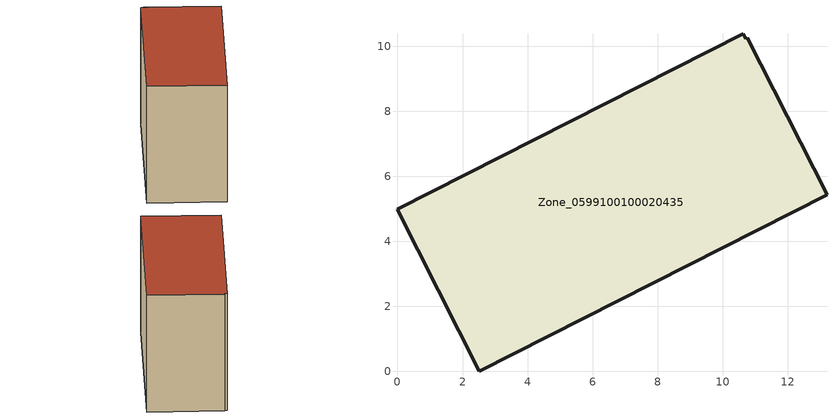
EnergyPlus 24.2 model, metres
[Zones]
Zone_0599100100020435
 floor ground (C_G): 2.52,0 0,4.99 10.63,10.39 10.71,10.23 10.76,10.26 13.21,5.43 z3.38
 wall outside (C_F): 2.52,0 13.21,5.43 10.76,10.26 10.71,10.23 10.63,10.39 0,4.99 2.52,0 z3.38:12.49
 roof outside (C_R): 0,4.99 2.52,0 13.21,5.43 10.76,10.26 10.71,10.23 10.63,10.39 z12.49
[BUILDING]
Pand.0599100100020435: North Axis=0; Terrain=City; Loads Convergence Tolerance Value=0.04; Temperature Convergence Tolerance Value=0.4; Solar Distribution=FullExterior; Maximum Number of Warmup Days=25; Minimum Number of Warmup Days=1
[Site:Location]
Rotterdam.The.Hague.AP_ZH_NLD Design_Conditions: Latitude=51.96; Longitude=4.45; Time Zone=1; Elevation=-4.5
[SITE:GROUNDTEMPERATURE:BUILDINGSURFACE]
18, 18, 18, 18, 18, 18, 18, 18, 18, 18, 18, 18
[MATERIAL] Thermal Absorptance=0.9; Solar Absorptance=0.7; Visible Absorptance=0.7
Name | Roughness | Thickness | Conductivity | Density | Specific Heat
G.TC.2015-2018 | MediumSmooth | 0.15 | 0.0428571 | 540 | 1210
F.TC.2015-2018 | Rough | 0.3 | 0.0666667 | 1920 | 840
R.TC.2015-2018 | MediumRough | 0.2 | 0.0333333 | 1500 | 1000
[CONSTRUCTION]
C_G: G.TC.2015-2018
C_F: F.TC.2015-2018
C_R: R.TC.2015-2018
[ZONE]
Zone_0599100100020435: Type=1; Multiplier=1; Ceiling Height=Autocalculate; Volume=Autocalculate; Floor Area=autocalculate; Part of Total Floor Area=Yes
[ZONEINFILTRATION:DESIGNFLOWRATE]
Infil_Zone_0599100100020435: Zone or ZoneList or Space or SpaceList=Zone_0599100100020435; Schedule=AlwaysOn; Design Flow Rate Calculation Method=Flow/Area; Flow Rate per Floor Area=0.0015; Constant Term Coefficient=1; Temperature Term Coefficient=0; Velocity Term Coefficient=0; Velocity Squared Term Coefficient=0
[HVACTEMPLATE:ZONE:IDEALLOADSAIRSYSTEM]
Zone_0599100100020435: Maximum Heating Supply Air Temperature=50; Minimum Cooling Supply Air Temperature=13; Maximum Heating Supply Air Humidity Ratio=0.0156; Minimum Cooling Supply Air Humidity Ratio=0.0077; Heating Limit=NoLimit; Cooling Limit=NoLimit; Dehumidification Control Type=ConstantSensibleHeatRatio; Cooling Sensible Heat Ratio=0.7; Dehumidification Setpoint=60; Humidification Control Type=None; Humidification Setpoint=30; Outdoor Air Method=None; Outdoor Air Flow Rate per Person=0.00944; Outdoor Air Flow Rate per Zone Floor Area=0; Outdoor Air Flow Rate per Zone=0; Demand Controlled Ventilation Type=None; Outdoor Air Economizer Type=NoEconomizer; Heat Recovery Type=None; Sensible Heat Recovery Effectiveness=0.7; Latent Heat Recovery Effectiveness=0.65
[ZONECONTROL:THERMOSTAT]
ThermostatControl_Zone_0599100100020435: Zone or ZoneList=Zone_0599100100020435; Control Type Schedule=DualSetpointControlType; Control 1=Thermostat_Zone_0599100100020435; Temperature Difference Between Cutout And Setpoint=0
[THERMOSTATSETPOINT:DUALSETPOINT]
Thermostat_Zone_0599100100020435: Heating Setpoint Temperature Schedule=HeatingSetpoint_Zone_0599100100020435; Cooling Setpoint Temperature Schedule=CoolingSetpoint_Zone_0599100100020435
[SCHEDULE:COMPACT]
HeatingSetpoint_Zone_0599100100020435: Through: 12/31, For: AllDays, Until: 24:00, 21
CoolingSetpoint_Zone_0599100100020435: Through: 12/31, For: AllDays, Until: 24:00, 24
DualSetpointControlType: Through: 12/31, For: AllDays, Until: 24:00, 4
AlwaysOn: Through: 12/31, For: AllDays, Until: 24:00, 1
